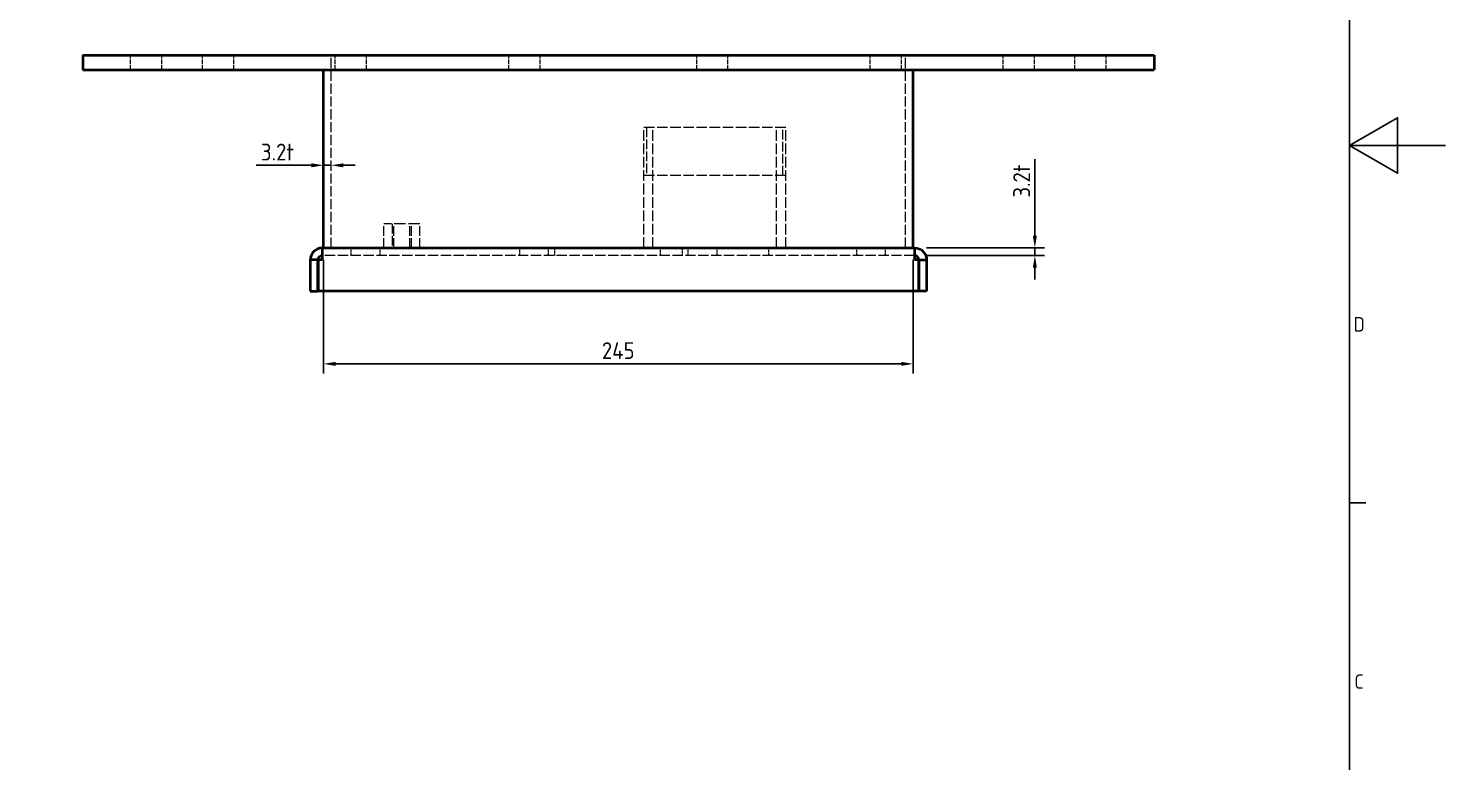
# Model space of a CAD drawing. Header units: millimetres. Extents: x 0 to 1682, y 0 to 1188.
# Drawn here: x 1093 to 1682, y 338 to 643 of the extents above; entities that cross this region are included whole.
import ezdxf

# ---------------------------------------------------------------- set-up
doc = ezdxf.new("R2010")
doc.units = ezdxf.units.MM
doc.header["$LTSCALE"] = 2
doc.linetypes.add('DASHED', pattern=[0.2067, 0.1654, -0.0413])
doc.layers.get('0').update_dxf_attribs({"color": 3, "lineweight": 25})
for name, color, linetype, lineweight in [('가려진 것(ISO)', 2, 'DASHED', 18), ('가시적인 것(ISO)', 3, 'Continuous', 40), ('경계(ISO)', 7, 'Continuous', 25), ('치수(ISO)', 2, 'Continuous', 25)]:
    doc.layers.add(name, color=color, linetype=linetype, lineweight=lineweight)
doc.styles.add('문자 텍스트_M2B', font='isocp.shx')
doc.styles.add('치수 텍스트_PSTEK_POSCO', font='isocp.shx')
doc.dimstyles.new('치수_PSTEK_POSCO', dxfattribs={"dimscale": 2, "dimtxt": 3.5, "dimasz": 2.5, "dimexe": 2, "dimexo": 2.5, "dimgap": 1, "dimtad": 1, "dimrnd": 1e-08, "dimdsep": 46, "dimtxsty": '치수 텍스트_PSTEK_POSCO', "dimcen": 0.09, "dimdle": 10, "dimclrd": 7, "dimclre": 7, "dimclrt": 2, "dimadec": 1, "dimazin": 2, "dimtfac": 1, "dimtmove": 0, "dimatfit": 3, "dimfxl": 0, "dimtolj": 1, "dimlwd": -1, "dimlwe": -1, "dimarcsym": 0})

# ---------------------------------------------------------------- blocks, each defined once
blk = doc.blocks.new('경계 Default Border')
at = {"layer": '경계(ISO)'}
blk.add_line((820.9999847412109, 222.7499961853027), (824.4000244140625, 222.7499961853027), dxfattribs=at)
at = {"layer": '경계(ISO)', "flags": 128}
for points in [[(20, 20), (20, 574.0000152587891), (820.9999847412109, 574.0000152587891), (820.9999847412109, 20), (20, 20)], [(840.9999847412109, 297.0000076293945), (820.9999847412109, 297.0000076293945), (830.9999847412109, 302.773494720459), (830.9999847412109, 291.2265014648438), (820.9999847412109, 297.0000076293945)]]:
    blk.add_lwpolyline(points, dxfattribs=at)
at = {"layer": '경계(ISO)', "color": 2, "char_height": 3.00000011920929, "attachment_point": 7, "style": '문자 텍스트_M2B'}
for s, insert in [('D', (821.878270202895, 258.3463944559917)), ('C', (822.0445395201643, 184.0963944559917))]:
    blk.add_mtext(s, dxfattribs=dict(at, insert=insert))
blk = doc.blocks.new('*D50')
at = {"layer": 'Defpoints', "color": 0, "transparency": 16777216}
for p in [(1215.861096067672, 585.7822942034088), (1215.861096067672, 551.4963835514834), (1219.061096067671, 551.4963835514834)]:
    blk.add_point(p, dxfattribs=at)
at = {"layer": '치수(ISO)', "color": 7, "transparency": 16777216}
for p, q in [((1210.861096067672, 585.7822942034088), (1187.861096067672, 585.7822942034088)), ((1219.061096067671, 585.7822942034088), (1215.861096067672, 585.7822942034088)), ((1224.061096067671, 585.7822942034088), (1229.061096067671, 585.7822942034088))]:
    blk.add_line(p, q, dxfattribs=at)
for points in [[(1210.861096067672, 586.6156275367422), (1210.861096067672, 584.9489608700754), (1215.861096067672, 585.7822942034088)], [(1224.061096067671, 586.6156275367422), (1224.061096067671, 584.9489608700754), (1219.061096067671, 585.7822942034088)]]:
    blk.add_solid(points, dxfattribs=at)
at = {"layer": '치수(ISO)', "color": 2, "transparency": 16777216, "insert": (1189.861096067672, 591.2829831797868), "char_height": 7, "attachment_point": 4, "style": '치수 텍스트_PSTEK_POSCO'}
blk.add_mtext('\\A1;3.2t', dxfattribs=at)
blk = doc.blocks.new('*D51')
at = {"layer": 'Defpoints', "color": 0, "transparency": 16777216}
for p in [(1461.361096067752, 551.4963835514824), (1461.361096067752, 548.2963835514823), (1511.361096067752, 551.4963835514824)]:
    blk.add_point(p, dxfattribs=at)
at = {"layer": '치수(ISO)', "color": 7, "transparency": 16777216}
for p, q in [((1511.361096067752, 556.4963835514824), (1511.361096067752, 588.3623430441244)), ((1466.361096067752, 551.4963835514824), (1515.361096067752, 551.4963835514824)), ((1466.361096067752, 548.2963835514823), (1515.361096067752, 548.2963835514823)), ((1511.361096067752, 548.2963835514823), (1511.361096067752, 551.4963835514824)), ((1511.361096067752, 543.2963835514823), (1511.361096067752, 538.2963835514823))]:
    blk.add_line(p, q, dxfattribs=at)
for points in [[(1510.527762734419, 556.4963835514824), (1512.194429401085, 556.4963835514824), (1511.361096067752, 551.4963835514824)], [(1510.527762734419, 543.2963835514823), (1512.194429401085, 543.2963835514823), (1511.361096067752, 548.2963835514823)]]:
    blk.add_solid(points, dxfattribs=at)
at = {"layer": '치수(ISO)', "color": 2, "transparency": 16777216, "insert": (1505.860407091374, 572.3623430441246), "char_height": 7, "attachment_point": 4, "rotation": 90, "style": '치수 텍스트_PSTEK_POSCO'}
blk.add_mtext('\\A1;3.2t', dxfattribs=at)
blk = doc.blocks.new('*D54')
at = {"layer": 'Defpoints', "color": 0, "transparency": 16777216}
for p in [(1215.861096067672, 551.4963835514834), (1460.861096067672, 551.496383551483), (1460.861096067672, 503.2623618137848)]:
    blk.add_point(p, dxfattribs=at)
at = {"layer": '치수(ISO)', "color": 7, "transparency": 16777216}
for p, q in [((1215.861096067672, 546.4963835514834), (1215.861096067672, 499.2623618137848)), ((1460.861096067672, 546.496383551483), (1460.861096067672, 499.2623618137848)), ((1220.861096067672, 503.2623618137848), (1455.861096067672, 503.2623618137848))]:
    blk.add_line(p, q, dxfattribs=at)
for points in [[(1220.861096067672, 504.0956951471181), (1220.861096067672, 502.4290284804515), (1215.861096067672, 503.2623618137848)], [(1455.861096067672, 504.0956951471181), (1455.861096067672, 502.4290284804515), (1460.861096067672, 503.2623618137848)]]:
    blk.add_solid(points, dxfattribs=at)
at = {"layer": '치수(ISO)', "color": 2, "transparency": 16777216, "insert": (1331.477243368086, 508.7630507901628), "char_height": 7, "attachment_point": 4, "style": '치수 텍스트_PSTEK_POSCO'}
blk.add_mtext('\\A1;245', dxfattribs=at)

msp = doc.modelspace()

# ---------------------------------------------------------------- linework, layer by layer
at = {"layer": '가려진 것(ISO)', "ltscale": 5.713989734649658}
for p, q in [((1135.704039987007, 625.4963835514836), (1135.704039987007, 631.4963835514836)), ((1148.704039987007, 625.4963835514836), (1148.704039987007, 631.4963835514836)), ((1165.567173607166, 625.4963835514835), (1165.567173607166, 631.4963835514835)), ((1178.567173607166, 625.4963835514834), (1178.567173607166, 631.4963835514835)), ((1220.747049463771, 625.4963835514833), (1220.747049463771, 631.4963835514833)), ((1233.747049463771, 625.4963835514833), (1233.747049463771, 631.4963835514833)), ((1292.843031664474, 625.4963835514832), (1292.843031664474, 631.4963835514832)), ((1305.843031664474, 625.4963835514831), (1305.843031664474, 631.4963835514832)), ((1370.879160470925, 625.496383551483), (1370.879160470925, 631.496383551483)), ((1383.879160470925, 625.496383551483), (1383.879160470925, 631.496383551483)), ((1442.975142671612, 625.4963835514828), (1442.975142671612, 631.4963835514828)), ((1455.975142671611, 625.4963835514828), (1455.975142671611, 631.4963835514828)), ((1498.155018528184, 625.4963835514827), (1498.155018528184, 631.4963835514827)), ((1511.155018528184, 625.4963835514827), (1511.155018528184, 631.4963835514827)), ((1528.018152148299, 625.4963835514827), (1528.018152148299, 631.4963835514827)), ((1541.018152148299, 625.4963835514827), (1541.018152148299, 631.4963835514827))]:
    msp.add_line(p, q, dxfattribs=at)
at = {"layer": '가려진 것(ISO)', "ltscale": 12.90114498138428}
for p, q in [((1219.061096067671, 551.4963835514834), (1219.061096067671, 631.4963835514834)), ((1457.661096067671, 551.496383551483), (1457.661096067671, 631.496383551483))]:
    msp.add_line(p, q, dxfattribs=at)
at = {"layer": '가려진 것(ISO)', "ltscale": 13.18719673156738}
for p, q in [((1407.861096067556, 601.4963835514833), (1348.861096067556, 601.4963835514835)), ((1407.861096067556, 581.4963835514833), (1348.861096067556, 581.4963835514835))]:
    msp.add_line(p, q, dxfattribs=at)
at = {"layer": '가려진 것(ISO)', "ltscale": 13.43869304656982}
for p, q in [((1348.861096067556, 551.4963835514835), (1348.861096067556, 601.4963835514835)), ((1352.661096067555, 551.4963835514835), (1352.661096067555, 601.4963835514835)), ((1404.061096067556, 551.4963835514833), (1404.061096067556, 601.4963835514833)), ((1407.861096067556, 551.4963835514833), (1407.861096067556, 601.4963835514833))]:
    msp.add_line(p, q, dxfattribs=at)
at = {"layer": '가려진 것(ISO)', "ltscale": 12.09482383728027}
for p, q in [((1350.076640067556, 601.4963835514835), (1350.076640067556, 581.4963835514835)), ((1406.645552067555, 581.4963835514833), (1406.645552067555, 601.4963835514833)), ((1240.861096067571, 551.4963835514836), (1240.861096067572, 561.4963835514836)), ((1244.361096067571, 561.4963835514836), (1244.361096067571, 551.4963835514836)), ((1245.037596067571, 551.4963835514836), (1245.037596067571, 561.4963835514836)), ((1251.684596067571, 551.4963835514836), (1251.684596067571, 561.4963835514836)), ((1252.361096067571, 551.4963835514836), (1252.361096067571, 561.4963835514836)), ((1255.861096067571, 551.4963835514833), (1255.861096067572, 561.4963835514836))]:
    msp.add_line(p, q, dxfattribs=at)
at = {"layer": '가려진 것(ISO)', "ltscale": 14.24887847900391}
msp.add_line((1255.861096067572, 561.4963835514836), (1240.861096067572, 561.4963835514836), dxfattribs=at)
at = {"layer": '가려진 것(ISO)', "ltscale": 12.93620204925537}
msp.add_line((1461.361096067752, 548.2963835514824), (1215.361096067752, 548.2963835514828), dxfattribs=at)
at = {"layer": '가려진 것(ISO)', "ltscale": 3.047414541244507}
for p, q in [((1227.361096067747, 548.2963835514831), (1227.361096067747, 551.4963835514832)), ((1239.361096067747, 548.296383551483), (1239.361096067747, 551.4963835514832)), ((1297.361096067747, 548.296383551483), (1297.361096067747, 551.4963835514831)), ((1309.361096067747, 548.2963835514829), (1309.361096067747, 551.496383551483)), ((1311.861096067641, 551.4963835514833), (1311.861096067641, 548.2963835514834)), ((1355.861096067556, 548.2963835514832), (1355.861096067556, 551.4963835514835)), ((1364.861096067641, 551.4963835514832), (1364.861096067641, 548.2963835514831)), ((1367.361096067747, 548.2963835514829), (1367.361096067747, 551.496383551483)), ((1379.361096067747, 548.2963835514828), (1379.361096067747, 551.4963835514828)), ((1400.861096067556, 548.2963835514831), (1400.861096067556, 551.4963835514833)), ((1437.361096067747, 548.2963835514828), (1437.361096067747, 551.4963835514827)), ((1449.361096067747, 548.2963835514827), (1449.361096067747, 551.4963835514827))]:
    msp.add_line(p, q, dxfattribs=at)
at = {"layer": '가시적인 것(ISO)'}
for p, q in [((1115.861096067642, 631.4963835514837), (1560.861096067642, 631.4963835514827)), ((1115.861096067642, 631.4963835514837), (1115.861096067642, 625.4963835514837)), ((1560.861096067642, 631.4963835514827), (1560.861096067642, 625.4963835514827)), ((1115.861096067642, 625.4963835514837), (1560.861096067642, 625.4963835514827)), ((1215.861096067672, 551.4963835514834), (1215.861096067672, 625.4963835514834)), ((1460.861096067672, 551.496383551483), (1460.861096067672, 625.496383551483)), ((1215.361096067752, 551.4963835514828), (1461.361096067752, 551.4963835514824)), ((1213.561096067753, 546.4963835514844), (1210.361096067753, 546.4963835514844)), ((1210.361096067753, 546.4963835514844), (1210.361096067753, 533.4963835514836)), ((1213.561096067753, 533.4963835514836), (1213.561096067753, 546.4963835514844)), ((1215.361096067754, 546.4963835514835), (1213.631806745873, 546.4963835514834)), ((1213.631806745873, 546.4963835514834), (1213.631806745873, 533.4963835514824)), ((1463.090385389635, 546.4963835514834), (1461.361096067754, 546.4963835514835)), ((1463.090385389635, 546.4963835514834), (1463.090385389635, 533.4963835514823)), ((1463.161096067752, 533.496383551483), (1463.161096067752, 546.4963835514839)), ((1463.161096067752, 546.4963835514839), (1466.361096067752, 546.4963835514839)), ((1466.361096067752, 546.4963835514839), (1466.361096067752, 533.4963835514831)), ((1210.361096067753, 533.4963835514836), (1213.561096067753, 533.4963835514836)), ((1463.090385389635, 533.4963835514823), (1213.631806745873, 533.4963835514824)), ((1466.361096067752, 533.4963835514831), (1463.161096067752, 533.496383551483))]:
    msp.add_line(p, q, dxfattribs=at)
for points in [[(1210.696334544505, 548.2963835323828), (1210.475399843494, 547.7238236971796), (1210.361096067752, 547.1101633670543), (1210.361096067752, 546.4963835514844)], [(1215.361096067754, 548.2963835323836), (1215.361096067752, 547.7238236971798), (1215.361096067757, 547.1101633670539), (1215.361096067754, 546.4963835514835)], [(1461.361096067754, 548.2963835323831), (1461.361096067754, 547.7238236971793), (1461.361096067753, 547.1101633670537), (1461.361096067754, 546.4963835514835)]]:
    msp.add_open_spline(points, degree=3, dxfattribs=at)
for points, knots in [([(1215.361096067752, 551.496383551484), (1213.855632853328, 551.4963835514841), (1212.366234971859, 550.7739092973206), (1211.434294613964, 549.5915782695149), (1211.125548415897, 549.1998791585165), (1210.87586369598, 548.7616394695981), (1210.696334544505, 548.2963835323828)], [0, 0, 0, 0, 0.5750445893250118, 0.5750445893250118, 0.5750445893250118, 0.7655533801169342, 0.7655533801169342, 0.7655533801169342, 0.7655533801169342]), ([(1213.561096067752, 546.4963835514844), (1213.561096067752, 547.19605962642), (1214.009244026583, 547.8755291814396), (1214.652409053524, 548.1510021528132), (1214.875600300321, 548.2465968343716), (1215.118294346611, 548.296383551484), (1215.361096067752, 548.2963835514839)], [-1, -1, -1, -1, -0.2576206274058226, -0.2576206274058226, -0.2576206274058226, 0, 0, 0, 0]), ([(1215.361096067752, 551.4963835514833), (1215.361096067739, 551.2073938496994), (1215.361096067753, 550.7739092970237), (1215.361096067753, 549.5915782688238), (1215.361096067753, 549.1998791580016), (1215.361096067755, 548.7616394693249), (1215.361096067754, 548.2963835323836)], [0, 0, 0, 0, 0.5750445894369115, 0.5750445894369115, 0.5750445894369115, 0.7655533801167205, 0.7655533801167205, 0.7655533801167205, 0.7655533801167205]), ([(1461.361096067752, 551.4963835514833), (1461.361096067761, 551.2073938497093), (1461.361096067753, 550.7739092970482), (1461.361096067753, 549.5915782688807), (1461.361096067753, 549.1998791580438), (1461.361096067754, 548.7616394693471), (1461.361096067754, 548.2963835323831)], [0, 0, 0, 0, 0.5750445894277108, 0.5750445894277108, 0.5750445894277108, 0.7655533801168054, 0.7655533801168054, 0.7655533801168054, 0.7655533801168054]), ([(1461.361096067752, 551.4963835514835), (1462.866559282168, 551.4963835514835), (1464.355957163628, 550.7739092973292), (1465.287897521524, 549.5915782695353), (1465.976597328238, 548.7178408641166), (1466.361096067752, 547.6089142150593), (1466.361096067752, 546.4963835514839)], [0, 0, 0, 0, 0.5750445893216145, 0.5750445893216145, 0.5750445893216145, 1, 1, 1, 1]), ([(1463.161096067752, 546.4963835514839), (1463.161096067752, 547.1960596264151), (1462.712948108927, 547.8755291814314), (1462.069783081992, 548.1510021528079), (1461.846591835191, 548.2465968343694), (1461.603897788898, 548.2963835514835), (1461.361096067752, 548.2963835514835)], [-1, -1, -1, -1, -0.2576206274102082, -0.2576206274102082, -0.2576206274102082, 0, 0, 0, 0])]:
    msp.add_open_spline(points, degree=3, knots=knots, dxfattribs=at)

# ---------------------------------------------------------------- block references
at = {"xscale": 2, "yscale": 2, "zscale": 2}
msp.add_blockref('경계 Default Border', (0, 0), dxfattribs=at)

# ---------------------------------------------------------------- dimensions: what is measured, and where the dimension line sits
at = {"layer": '치수(ISO)', "color": 7}
for base, p1, p2, angle, override, picture, middle in [((1215.861096067672, 585.7822942034088), (1219.061096067671, 551.4963835514834), (1215.861096067672, 551.4963835514834), 180, {"dimdec": 2, "dimse1": 1, "dimse2": 1, "dimtp": 0, "dimtm": -0, "dimtdec": 2, "dimtofl": 1, "dimatfit": 1}, '*D50', (1196.861096067672, 585.7822942034088)), ((1511.361096067752, 551.4963835514824), (1461.361096067752, 548.2963835514823), (1461.361096067752, 551.4963835514824), 90, {"dimdec": 2, "dimtp": 0, "dimtm": -0, "dimtdec": 2, "dimtofl": 1, "dimatfit": 1}, '*D51', (1511.361096067752, 579.3623430441246))]:
    dim = msp.add_linear_dim(base=base, p1=p1, p2=p2, angle=angle, text='<>t', dimstyle='치수_PSTEK_POSCO', override=override, dxfattribs=at)
    dim.commit()
    dim.dimension.update_dxf_attribs({"geometry": picture, "text_midpoint": middle, "dimtype": 160})
dim = msp.add_linear_dim(base=(1460.861096067672, 503.2623618137848), p1=(1215.861096067672, 551.4963835514834), p2=(1460.861096067672, 551.496383551483), dimstyle='치수_PSTEK_POSCO', override={"dimdec": 2, "dimtp": 0, "dimtm": -0, "dimtdec": 2, "dimtofl": 0, "dimatfit": 1}, dxfattribs=at)
dim.commit()
dim.dimension.update_dxf_attribs({"geometry": '*D54', "text_midpoint": (1338.361096067672, 503.2623618137848), "dimtype": 160})

doc.saveas('drawing.dxf')
